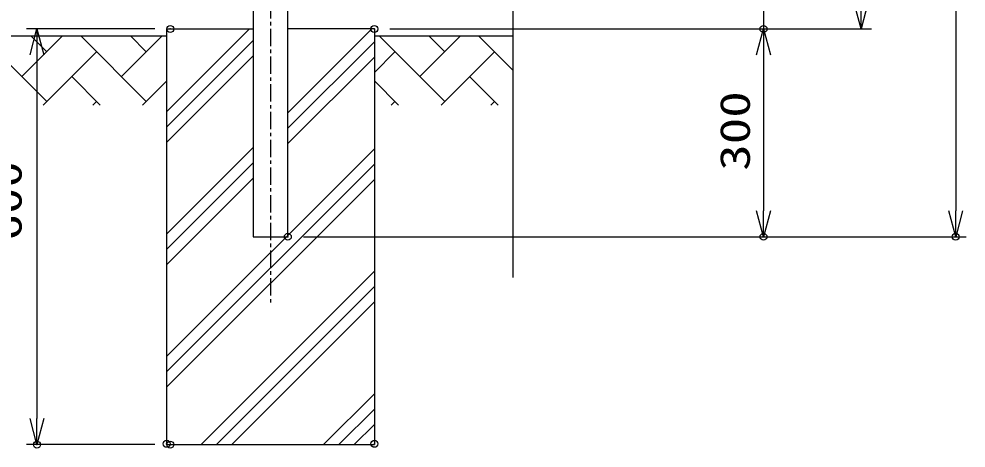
# Model space of a CAD drawing. Units: millimetres, scale not verified. Extents: x -4425 to 4425, y -3150 to 3150.
# Drawn here: x -1869 to -501, y -1618 to -999 of the extents above; entities that cross this region are included whole.
import ezdxf
from ezdxf.enums import TextEntityAlignment as Align

# ---------------------------------------------------------------- set-up
doc = ezdxf.new("R2010")
doc.units = ezdxf.units.MM
doc.header["$LTSCALE"] = 20
doc.header["$PDMODE"] = 32
doc.header["$PDSIZE"] = 10
doc.linetypes.add('USER1', pattern=[2, 1.25, -0.25, 0.25, -0.25])
for name, color, linetype, lineweight in [('0-2_外形線', 7, 'Continuous', 25), ('0-5_寸法', 4, 'Continuous', 25), ('0-A_LAYER04', 1, 'USER1', 25), ('0-B_EXTCNT-L', 4, 'Continuous', 25), ('0-C_LAYER15', 1, 'Continuous', 25), ('1-1_ハッチング', 4, 'Continuous', 25)]:
    doc.layers.add(name, color=color, linetype=linetype, lineweight=lineweight)
doc.layers.add('0-6_DEFPOINTS', color=7, linetype='Continuous')
doc.styles.add('ＭＳ ゴシック', font='')
doc.styles.get('ＭＳ ゴシック').set_extended_font_data('MS Gothic')

# ---------------------------------------------------------------- blocks, each defined once
blk = doc.blocks.new('_Open30')
at = {"layer": '0-5_寸法'}
blk.add_line((0, 0), (-20, 0), dxfattribs=at)
blk.add_lwpolyline([(-20, 5.36), (0, 0), (-20, -5.36)], dxfattribs=at)

msp = doc.modelspace()

# ---------------------------------------------------------------- linework, layer by layer
at = {"layer": '0-2_外形線'}
for p, q in [((-1530.75, 711.88), (-1530.75, -1313.12)), ((-1480.75, -1313.12), (-1480.75, 711.88)), ((-2555.75, -1023.12), (-1655.75, -1023.12)), ((-1655.75, -1013.12), (-1655.75, -1613.12)), ((-1655.7, -1013.12), (-1530.75, -1013.12)), ((-1355.8, -1013.12), (-1480.75, -1013.12)), ((-1355.75, -1013.12), (-1355.75, -1613.12)), ((-1355.75, -1023.12), (-1155.75, -1023.12)), ((-1530.75, -1313.12), (-1480.75, -1313.12)), ((-1655.75, -1613.12), (-1355.75, -1613.12))]:
    msp.add_line(p, q, dxfattribs=at)
at = {"layer": '0-6_DEFPOINTS'}
for p in [(-1650.5, -1013.12), (-1355.8, -1013.12), (-793.72, -1013.12), (-1480.75, -1313.12), (-793.72, -1313.12), (-516.12, -1313.12), (-1843.06, -1613.12), (-1655.75, -1612.04), (-1650.5, -1613.12), (-1355.75, -1612.04)]:
    msp.add_point(p, dxfattribs=at)
at = {"layer": '0-A_LAYER04'}
msp.add_line((-1505.75, 787.06), (-1505.75, -1409.05), dxfattribs=at)
at = {"layer": '0-B_EXTCNT-L'}
msp.add_line((-1155.75, 858.46), (-1155.75, -1371.72), dxfattribs=at)
at = {"layer": '0-C_LAYER15', "color": 2}
for p, q in [((-516.12, 684.38), (-516.12, -1275.62)), ((-793.72, -983.12), (-793.72, -1013.12)), ((-1843.06, -1050.62), (-1843.06, -1575.62)), ((-793.72, -1050.62), (-793.72, -1275.62)), ((-793.72, -1050.62), (-793.72, -1088.12))]:
    msp.add_line(p, q, dxfattribs=at)
at = {"layer": '0-C_LAYER15'}
for p, q in [((-1673, -1013.12), (-1858.06, -1013.12)), ((-1333.3, -1013.12), (-637.83, -1013.12)), ((-1333.3, -1013.12), (-778.72, -1013.12)), ((-1333.3, -1013.12), (-778.72, -1013.12)), ((-1458.25, -1313.12), (-501.12, -1313.12)), ((-1458.25, -1313.12), (-778.72, -1313.12)), ((-1673, -1613.12), (-1858.06, -1613.12))]:
    msp.add_line(p, q, dxfattribs=at)
at = {"layer": '1-1_ハッチング'}
for p, q in [((-1828.86, -1117.78), (-1923.53, -1023.12)), ((-1864.79, -1081.86), (-1806.04, -1023.12)), ((-1828.86, -1045.94), (-1851.69, -1023.12)), ((-1685.18, -1117.78), (-1779.85, -1023.12)), ((-1721.1, -1081.86), (-1662.36, -1023.12)), ((-1685.18, -1045.94), (-1708.01, -1023.12)), ((-1655.75, -1132.59), (-1536.27, -1013.12)), ((-1480.75, -1134.37), (-1359.5, -1013.12)), ((-1254.13, -1117.78), (-1348.8, -1023.12)), ((-1290.05, -1081.86), (-1231.3, -1023.12)), ((-1254.13, -1045.94), (-1276.95, -1023.12)), ((-1155.75, -1072.48), (-1205.11, -1023.12)), ((-1655.75, -1154.69), (-1530.75, -1029.69)), ((-1480.75, -1156.46), (-1355.75, -1031.46)), ((-1834.2, -1123.12), (-1757.02, -1045.94)), ((-1655.75, -1176.78), (-1530.75, -1051.78)), ((-1355.75, -1075.72), (-1325.97, -1045.94)), ((-1259.46, -1123.12), (-1182.29, -1045.94)), ((-1480.75, -1178.56), (-1355.75, -1053.56)), ((-1751.69, -1123.12), (-1792.94, -1081.86)), ((-1690.51, -1123.12), (-1655.75, -1088.35)), ((-1320.64, -1123.12), (-1355.75, -1088.01)), ((-1176.95, -1123.12), (-1218.21, -1081.86)), ((-1762.36, -1123.12), (-1757.02, -1117.78)), ((-1331.3, -1123.12), (-1325.97, -1117.78)), ((-1187.62, -1123.12), (-1182.29, -1117.78)), ((-1655.75, -1309.37), (-1530.75, -1184.37)), ((-1655.75, -1486.14), (-1355.75, -1186.14)), ((-1655.75, -1331.46), (-1530.75, -1206.46)), ((-1655.75, -1508.24), (-1355.75, -1208.24)), ((-1655.75, -1353.56), (-1530.75, -1228.56)), ((-1655.75, -1530.34), (-1355.75, -1230.34)), ((-1605.94, -1613.12), (-1355.75, -1362.92)), ((-1583.85, -1613.12), (-1355.75, -1385.02)), ((-1561.75, -1613.12), (-1355.75, -1407.11)), ((-1429.17, -1613.12), (-1355.75, -1539.7)), ((-1407.07, -1613.12), (-1355.75, -1561.79)), ((-1384.97, -1613.12), (-1355.75, -1583.89))]:
    msp.add_line(p, q, dxfattribs=at)

# ---------------------------------------------------------------- block references
at = {"layer": '0-C_LAYER15', "xscale": 1.875, "yscale": 1.875}
for p, rotation in [((-652.83, -1013.12), 270), ((-1843.06, -1013.12), 90), ((-793.72, -1013.12), 90), ((-793.72, -1013.12), 90), ((-793.72, -1313.12), 270), ((-516.12, -1313.12), 270), ((-1843.06, -1613.12), 270)]:
    msp.add_blockref('_Open30', p, dxfattribs=dict(at, rotation=rotation))

# ---------------------------------------------------------------- texts
at = {"layer": '0-C_LAYER15', "color": 3, "style": 'ＭＳ ゴシック', "width": 1.3}
for s, p in [('300', (-800.39, -1217.76)), ('600', (-1852.24, -1318.67))]:
    msp.add_text(s, height=43.26, rotation=90, dxfattribs=at).set_placement(p, align=Align.BOTTOM_LEFT)

doc.saveas('drawing.dxf')
